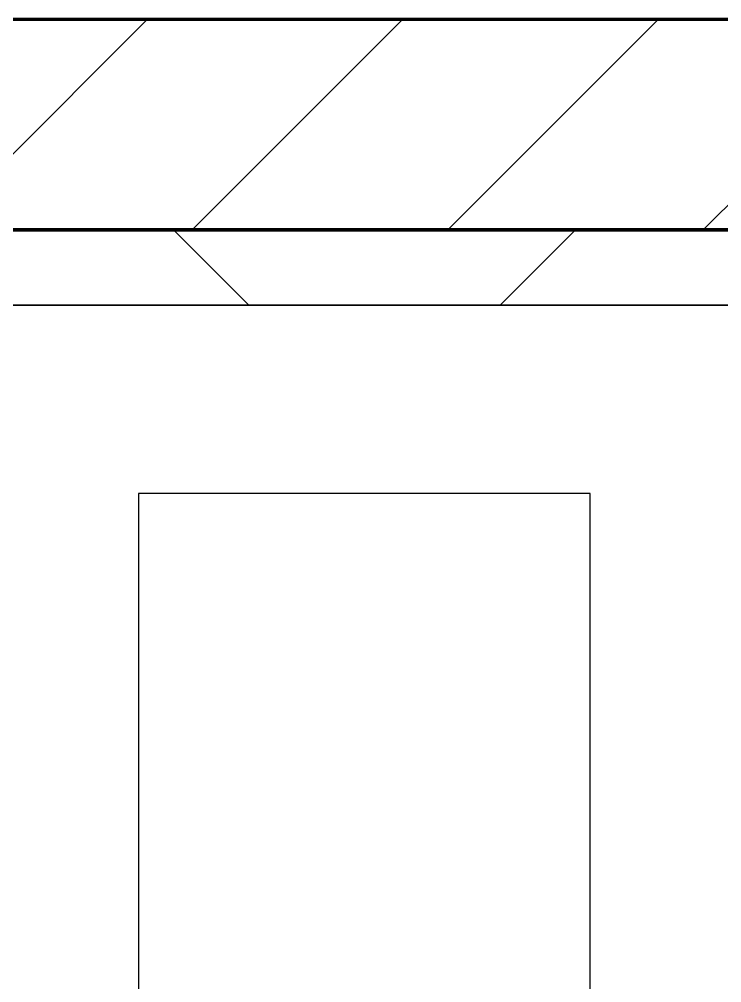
# Model space of a CAD drawing. Header units: millimetres. Extents: x -726012 to -647389, y -20772 to 18805.
# Drawn here: x -667603 to -667136, y 8119 to 8759 of the extents above; entities that cross this region are included whole.
import ezdxf
from ezdxf.xclip import XClip

# ---------------------------------------------------------------- set-up
doc = ezdxf.new("R2010")
doc.units = ezdxf.units.MM
doc.header["$XCLIPFRAME"] = 0
doc.layers.add('000 - WIPEOUT', color=250, linetype='Continuous')
doc.layers.add('A11_ALU.SOLID SHEET', color=2, linetype='Continuous')
for name, color, linetype, lineweight in [('A-GLAZ-CURT', 2, 'Continuous', 9), ('A-WALL', 5, 'Continuous', 35), ('A-WALL-FNSH', 2, 'Continuous', 35), ('A-WALL-PATT', 1, 'Continuous', 35)]:
    doc.layers.add(name, color=color, linetype=linetype, lineweight=lineweight)

# ---------------------------------------------------------------- blocks, each defined once
blk = doc.blocks.new('PPLS-PP19_Custom Tile Pattern - Custom Tile Pattern-V74-4233-01 ENLARGED MULTI-PURPOSE LEVEL - REFLECTED CEILING PLAN - SHEET 4')
at = {"layer": 'A-GLAZ-CURT'}
for p, q in [((-300, 0), (300, 0)), ((300, 0), (-300, 0)), ((195.99, 0), (213.31, 0)), ((213.31, 0), (195.99, 0)), ((230.06, 0), (300, 0)), ((-300, -50), (300, -50)), ((300, -50), (-300, -50))]:
    blk.add_line(p, q, dxfattribs=at)
at = {"layer": 'A-GLAZ-CURT', "flags": 128}
for points in [[(-149.42, 0), (-141.84, 0), (-132.81, 0), (-126.08, 0)], [(-125.17, 0), (-128.55, 0), (-134.16, 0), (-140.03, 0), (-145.5, 0), (-150.63, 0)]]:
    blk.add_lwpolyline(points, dxfattribs=at)
at = {"layer": 'A-GLAZ-CURT'}
for points, knots in [([(-137.88, 0), (-140.56, 0), (-147.66, 0), (-147.69, 0), (-158.72, 0), (-174.02, 0), (-185.59, 0), (-209.77, 0), (-232.01, 0), (-255.22, 0), (-262.59, 0), (-264.9, 0), (-265.4, 0)], [-3187.727384, -3187.727384, -3187.727384, -3187.727384, -2919.378265, -2477.344047, -2237.412286, -2029.680487, -1755.085331, -1400.429864, -858.079193, -543.655514, -208.940337, 0, 0, 0, 0]), ([(-133.82, 0), (-135.51, 0), (-137.8, 0), (-149.31, 0), (-162.01, 0), (-177.91, 0), (-199.46, 0), (-216.65, 0), (-231.26, 0), (-233.46, 0), (-234, 0)], [-2731.647847, -2731.647847, -2731.647847, -2731.647847, -2418.507304, -2308.929706, -2113.765672, -1763.376603, -1422.553702, -978.033455, -846.069444, -682.911962, -682.911962, -682.911962, -682.911962]), ([(-191.71, 0), (-189.67, 0), (-182.58, 0), (-169.02, 0), (-152.12, 0), (-136.84, 0), (-127.33, 0), (-124.24, 0), (-123.48, 0), (-123.34, 0)], [-4850.911352, -4850.911352, -4850.911352, -4850.911352, -4739.070012, -4465.409639, -4149.119819, -3839.893365, -3647.167523, -3488.92562, -3446.162086, -3446.162086, -3446.162086, -3446.162086]), ([(-191.7, 0), (-186.36, 0), (-159.09, 0), (-129.95, 0), (-110.8, 0), (-99.5, 0), (-91.46, 0)], [-3097.57106, -3097.57106, -3097.57106, -3097.57106, -2700.551212, -1002.059161, -460.363443, 0, 0, 0, 0]), ([(-123.37, 0), (-127.09, 0), (-147.29, 0), (-170.33, 0), (-190.91, 0)], [-17479.698262, -17479.698262, -17479.698262, -17479.698262, -17136.203329, -15667.613966, -15667.613966, -15667.613966, -15667.613966]), ([(-152.35, 0), (-151.03, 0), (-147.71, 0), (-143.57, 0), (-138.62, 0)], [-3494.978217, -3494.978217, -3494.978217, -3494.978217, -3371.022232, -3227.460399, -3227.460399, -3227.460399, -3227.460399]), ([(-123.37, 0), (-124.7, 0), (-128.39, 0), (-136.96, 0), (-147.46, 0), (-150.03, 0), (-150.57, 0)], [-5812.094708, -5812.094708, -5812.094708, -5812.094708, -5700.061948, -5508.838257, -5298.784692, -5196.16478, -5196.16478, -5196.16478, -5196.16478]), ([(-150.34, 0), (-150.07, 0), (-147.75, 0), (-142.6, 0), (-127.26, 0), (-107.3, 0), (-90.42, 0), (-75.26, 0), (-68.41, 0), (-65.12, 0), (-63.63, 0)], [-4948.728362, -4948.728362, -4948.728362, -4948.728362, -4883.323924, -4440.880425, -4054.690705, -3793.097032, -3402.597032, -3144.956779, -3050.982048, -2969.237017, -2969.237017, -2969.237017, -2969.237017]), ([(-123.36, 0), (-128.42, 0), (-136.98, 0), (-147.74, 0), (-149.07, 0)], [-6731.866791, -6731.866791, -6731.866791, -6731.866791, -6449.282163, -6277.220794, -6277.220794, -6277.220794, -6277.220794]), ([(-148.23, 0), (-146.94, 0), (-140.15, 0), (-137.28, 0), (-133.93, 0), (-128.78, 0), (-126.5, 0)], [-6162.058746, -6162.058746, -6162.058746, -6162.058746, -6017.569127, -5560.701257, -5364.112219, -5231.017328, -5231.017328, -5231.017328, -5231.017328]), ([(-86.16, 0), (-91.37, 0), (-104.13, 0), (-122.65, 0), (-139.03, 0), (-146.11, 0), (-146.95, 0)], [-1681.3698, -1681.3698, -1681.3698, -1681.3698, -1374.161226, -945.742622, -741.901385, -489.130243, -489.130243, -489.130243, -489.130243]), ([(-146.69, 0), (-146.59, 0), (-145.49, 0), (-135.69, 0), (-128.29, 0), (-125.15, 0)], [-420.34245, -420.34245, -420.34245, -420.34245, -406.956646, -290.263673, 0, 0, 0, 0]), ([(-127.41, 0), (-131.63, 0), (-133.16, 0), (-134.09, 0), (-134.15, 0)], [-8540.990293, -8540.990293, -8540.990293, -8540.990293, -8266.114998, -8246.473386, -8246.473386, -8246.473386, -8246.473386]), ([(-134.15, 0), (-133.32, 0), (-130.31, 0), (-117.33, 0), (-92.04, 0), (-74.02, 0), (-62.74, 0), (-60.36, 0), (-59.97, 0)], [-7657.439573, -7657.439573, -7657.439573, -7657.439573, -7293.749979, -6839.55839, -6236.997189, -5713.340575, -5140.470607, -5006.787413, -5006.787413, -5006.787413, -5006.787413]), ([(-113.43, 0), (-113.44, 0), (-113.96, 0), (-119.73, 0), (-125.43, 0), (-127.03, 0), (-127.41, 0)], [-328.499627, -328.499627, -328.499627, -328.499627, -282.672656, -98.539552, -24.539552, 0, 0, 0, 0]), ([(-126.5, 0), (-122.44, 0), (-108.71, 0), (-86.68, 0), (-64.83, 0), (-57.18, 0), (-55.01, 0)], [-5231.017328, -5231.017328, -5231.017328, -5231.017328, -4994.692869, -4542.524482, -4008.285538, -3767.932998, -3767.932998, -3767.932998, -3767.932998]), ([(-125.15, 0), (-124.93, 0), (-124.42, 0), (-123.83, 0), (-123.46, 0)], [-3362.7396, -3362.7396, -3362.7396, -3362.7396, -3342.215224, -3312.948607, -3312.948607, -3312.948607, -3312.948607]), ([(-120.13, 0), (-120.14, 0), (-120.24, 0), (-120.77, 0), (-122.73, 0), (-122.91, 0)], [-2933.992132, -2933.992132, -2933.992132, -2933.992132, -2920.575025, -2840.280255, -2832.81999, -2832.81999, -2832.81999, -2832.81999]), ([(-55.04, 0), (-62.83, 0), (-79.37, 0), (-105.04, 0), (-118.12, 0), (-122.81, 0)], [-8015.443514, -8015.443514, -8015.443514, -8015.443514, -7508.296369, -7004.680444, -6742.200112, -6742.200112, -6742.200112, -6742.200112]), ([(-122.65, 0), (-119.64, 0), (-112.06, 0), (-98.9, 0), (-85.29, 0), (-71.67, 0), (-65.93, 0), (-65.07, 0)], [-3292.682525, -3292.682525, -3292.682525, -3292.682525, -3074.362186, -2902.289527, -2605.247022, -2322.099534, -2241.8264, -2241.8264, -2241.8264, -2241.8264]), ([(-72.93, 0), (-75.51, 0), (-88.88, 0), (-107.08, 0), (-122.46, 0)], [-19442.345229, -19442.345229, -19442.345229, -19442.345229, -18935.241197, -17507.862731, -17507.862731, -17507.862731, -17507.862731]), ([(-122.08, 0), (-122.01, 0), (-121.69, 0), (-121.2, 0), (-120.88, 0)], [-3136.336417, -3136.336417, -3136.336417, -3136.336417, -3110.304437, -3035.164275, -3035.164275, -3035.164275, -3035.164275]), ([(-36.33, 0), (-36.43, 0), (-37.27, 0), (-45.02, 0), (-46.13, 0), (-60.59, 0), (-81.23, 0), (-99.51, 0), (-114.02, 0), (-117.28, 0), (-118.78, 0)], [-1855.773136, -1855.773136, -1855.773136, -1855.773136, -1810.870157, -1672.078046, -1405.135169, -1060.00838, -740.068933, -229.489605, -116.330425, 0, 0, 0, 0]), ([(-117.74, 0), (-117.19, 0), (-114.78, 0), (-113.43, 0), (-113.43, 0)], [-821.249067, -821.249067, -821.249067, -821.249067, -394.672656, -330.879064, -330.879064, -330.879064, -330.879064]), ([(-36.62, 0), (-36.62, 0), (-40.35, 0), (-44.32, 0), (-58.97, 0), (-85.2, 0), (-107.61, 0), (-116.56, 0), (-117.56, 0)], [-4069.478503, -4069.478503, -4069.478503, -4069.478503, -3858.647035, -3538.256648, -2842.901703, -2193.204658, -1433.981041, -985.49888, -985.49888, -985.49888, -985.49888]), ([(-115.82, 0), (-114.96, 0), (-110.41, 0), (-96.78, 0), (-77.28, 0), (-63.68, 0), (-55.76, 0)], [-5724.064692, -5724.064692, -5724.064692, -5724.064692, -5430.283136, -5103.229623, -4799.173296, -4384.389977, -4384.389977, -4384.389977, -4384.389977]), ([(9.32, 0), (9.08, 0), (7.65, 0), (2.57, 0), (-12.23, 0), (-25.64, 0), (-40, 0), (-56.24, 0), (-75.59, 0), (-94, 0), (-112.01, 0), (-114.94, 0), (-115.63, 0)], [-2922.926651, -2922.926651, -2922.926651, -2922.926651, -2882.788014, -2720.818881, -2518.50168, -2125.455881, -1792.521578, -1466.981642, -1208.454564, -789.402658, -501.969187, -243.577221, -243.577221, -243.577221, -243.577221]), ([(-91.46, 0), (-90.09, 0), (-84.7, 0), (-77.43, 0), (-72.73, 0), (-72.64, 0), (-72.64, 0)], [-19832.387487, -19832.387487, -19832.387487, -19832.387487, -19753.885894, -19541.04734, -19478.625389, -19471.062469, -19471.062469, -19471.062469, -19471.062469]), ([(-63.96, 0), (-64.13, 0), (-72.5, 0), (-80.63, 0), (-86.16, 0)], [-2171.769325, -2171.769325, -2171.769325, -2171.769325, -2007.031671, -1681.3698, -1681.3698, -1681.3698, -1681.3698]), ([(-29.03, 0), (-33.97, 0), (-43.74, 0), (-56.37, 0), (-71.66, 0), (-77.83, 0), (-82.66, 0), (-83.28, 0), (-83.28, 0)], [-2680.714891, -2680.714891, -2680.714891, -2680.714891, -2413.671296, -2161.752162, -2006.592567, -1646.621388, -1424.436217, -1393.971743, -1393.971743, -1393.971743, -1393.971743]), ([(-83.28, 0), (-83.28, 0), (-82.91, 0), (-76.14, 0), (-62.97, 0), (-48.14, 0), (-36.49, 0), (-33.57, 0), (-29.94, 0), (-28.57, 0)], [-1393.4169, -1393.4169, -1393.4169, -1393.4169, -1353.722004, -1274.333717, -1073.56893, -651.549973, -296.515819, -83.513472, 0, 0, 0, 0]), ([(-66.39, 0), (-66.39, 0), (-63.72, 0), (-59.45, 0), (-55.45, 0)], [-2493.31794, -2493.31794, -2493.31794, -2493.31794, -2315.303971, -1832.031107, -1832.031107, -1832.031107, -1832.031107]), ([(12.41, 0), (4.53, 0), (-17.98, 0), (-47.42, 0), (-65.77, 0), (-66.37, 0), (-66.38, 0)], [-4163.707062, -4163.707062, -4163.707062, -4163.707062, -3745.412743, -2981.410125, -2542.574734, -2498.224237, -2498.224237, -2498.224237, -2498.224237]), ([(-63.63, 0), (-61.49, 0), (-57.59, 0), (-56.16, 0), (-55.13, 0)], [-2969.237017, -2969.237017, -2969.237017, -2969.237017, -2851.217951, -2745.971712, -2745.971712, -2745.971712, -2745.971712]), ([(-58.83, 0), (-58.37, 0), (-57.55, 0), (-56.09, 0), (-55.19, 0)], [-4859.52896, -4859.52896, -4859.52896, -4859.52896, -4680.891996, -4565.012053, -4565.012053, -4565.012053, -4565.012053]), ([(-55.1, 0), (-54.37, 0), (-51.93, 0), (-46.33, 0), (-42.62, 0), (-41.76, 0)], [-4561.013455, -4561.013455, -4561.013455, -4561.013455, -4469.85053, -4321.566175, -4270.495146, -4270.495146, -4270.495146, -4270.495146]), ([(-55.07, 0), (-55.01, 0), (-47.82, 0), (-34.42, 0), (-29.82, 0), (-29.19, 0)], [-1816.692465, -1816.692465, -1816.692465, -1816.692465, -1809.437387, -963.711516, -666.19313, -666.19313, -666.19313, -666.19313]), ([(-55.05, 0), (-49.19, 0), (-34.13, 0), (-12.78, 0), (4.23, 0), (9.64, 0), (10.14, 0), (10.18, 0)], [-4371.984689, -4371.984689, -4371.984689, -4371.984689, -4065.652676, -3589.737505, -3285.047089, -3066.359526, -3044.715262, -3044.715262, -3044.715262, -3044.715262]), ([(-26.75, 0), (-27.82, 0), (-36.18, 0), (-46.19, 0), (-53.99, 0), (-54.79, 0)], [-8718.362214, -8718.362214, -8718.362214, -8718.362214, -8532.293389, -8073.216054, -8020.893237, -8020.893237, -8020.893237, -8020.893237]), ([(-54.36, 0), (-51.5, 0), (-45.06, 0), (-40.79, 0), (-40.46, 0), (-40.44, 0)], [-2721.800599, -2721.800599, -2721.800599, -2721.800599, -2474.780881, -2410.990208, -2350.645972, -2350.645972, -2350.645972, -2350.645972]), ([(-54.16, 0), (-53.75, 0), (-52.09, 0), (-48.53, 0), (-30.79, 0), (-18.03, 0), (5.17, 0), (11.4, 0), (13.29, 0)], [-3736.440949, -3736.440949, -3736.440949, -3736.440949, -3689.699207, -3546.54457, -3315.260113, -2864.387349, -2439.246196, -2243.311256, -2243.311256, -2243.311256, -2243.311256]), ([(-51.83, 0), (-51.83, 0), (-51.78, 0), (-47.4, 0), (-46.01, 0), (-40.22, 0), (-36.78, 0)], [-632.814994, -632.814994, -632.814994, -632.814994, -627.965721, -508.377888, -260.442412, 0, 0, 0, 0]), ([(76.63, 0), (74.8, 0), (67.65, 0), (53.52, 0), (37, 0), (24.07, 0), (12.82, 0), (-2.9, 0), (-20.62, 0), (-32.81, 0), (-44.85, 0), (-51.43, 0), (-51.79, 0)], [-3095.572228, -3095.572228, -3095.572228, -3095.572228, -2950.589685, -2634.532728, -2313.748533, -2106.613311, -1925.670641, -1617.263037, -1290.787923, -1039.307308, -819.71621, -644.910881, -644.910881, -644.910881, -644.910881]), ([(-41.76, 0), (-39.9, 0), (-37.72, 0), (-36.92, 0), (-36.77, 0)], [-4270.495146, -4270.495146, -4270.495146, -4270.495146, -4161.040818, -4106.245333, -4106.245333, -4106.245333, -4106.245333]), ([(-36.78, 0), (-32.43, 0), (-19.22, 0), (8.83, 0), (43.36, 0), (70.92, 0), (82.12, 0), (83.66, 0)], [-6191.144455, -6191.144455, -6191.144455, -6191.144455, -5862.463379, -5340.621928, -4573.028122, -4094.177415, -3869.465285, -3869.465285, -3869.465285, -3869.465285]), ([(-36.29, 0), (-36.29, 0), (-34.66, 0), (-28.88, 0), (-26.95, 0), (-26.54, 0)], [-9150.272121, -9150.272121, -9150.272121, -9150.272121, -9057.163041, -8919.836787, -8834.607043, -8834.607043, -8834.607043, -8834.607043]), ([(13.29, 0), (9.89, 0), (-1.03, 0), (-16.58, 0), (-34.76, 0), (-36.04, 0)], [-10094.87964, -10094.87964, -10094.87964, -10094.87964, -9884.23066, -9424.652049, -9182.880979, -9182.880979, -9182.880979, -9182.880979]), ([(-33.34, 0), (-33.34, 0), (-32.93, 0), (-31.16, 0), (-30.52, 0)], [-2415.024266, -2415.024266, -2415.024266, -2415.024266, -2357.633367, -2323.618664, -2323.618664, -2323.618664, -2323.618664]), ([(70.61, 0), (66.16, 0), (55.8, 0), (39.61, 0), (24.74, 0), (2.64, 0), (-17.84, 0), (-30.57, 0), (-31.82, 0), (-32, 0)], [-4647.237329, -4647.237329, -4647.237329, -4647.237329, -4326.416877, -4098.545751, -3766.694881, -3333.063701, -2994.501669, -2698.150104, -2614.070998, -2614.070998, -2614.070998, -2614.070998]), ([(-30.76, 0), (-30.73, 0), (-29.99, 0), (-23.47, 0), (-15.75, 0), (-15.19, 0)], [-54176.191683, -54176.191683, -54176.191683, -54176.191683, -54157.274271, -53749.15266, -53717.791567, -53717.791567, -53717.791567, -53717.791567]), ([(-30.52, 0), (-27.11, 0), (-17.83, 0), (5.99, 0), (22.06, 0), (37.44, 0), (45.92, 0), (57.76, 0), (64.47, 0), (72.74, 0), (75.22, 0), (76.03, 0), (76.21, 0)], [-2323.618664, -2323.618664, -2323.618664, -2323.618664, -2142.497158, -1716.209403, -1206.526904, -1089.329421, -901.315459, -753.071572, -495.328968, -421.953223, -334.951786, -290.452333, -290.452333, -290.452333, -290.452333]), ([(-13, 0), (-14.35, 0), (-17.68, 0), (-25.97, 0), (-29.52, 0), (-30.21, 0)], [-55207.591944, -55207.591944, -55207.591944, -55207.591944, -54789.006179, -54461.685999, -54290.791712, -54290.791712, -54290.791712, -54290.791712]), ([(8.33, 0), (8.19, 0), (7.18, 0), (0.32, 0), (-13.89, 0), (-24.92, 0), (-29.03, 0)], [-3574.286521, -3574.286521, -3574.286521, -3574.286521, -3526.962355, -3285.499107, -2903.012179, -2680.714891, -2680.714891, -2680.714891, -2680.714891]), ([(-28.98, 0), (-28.66, 0), (-27.39, 0), (-24.45, 0), (-22.56, 0)], [-166.548282, -166.548282, -166.548282, -166.548282, -102.06493, 0, 0, 0, 0]), ([(-28.57, 0), (-26.93, 0), (-20.29, 0), (-11.45, 0), (2.08, 0), (13.15, 0), (21.24, 0), (24.62, 0), (24.72, 0), (24.72, 0)], [-5361.429781, -5361.429781, -5361.429781, -5361.429781, -5261.36855, -5050.479954, -4785.90057, -4596.498881, -4445.288762, -4384.376941, -4376.041937, -4376.041937, -4376.041937, -4376.041937]), ([(-22.56, 0), (-20.27, 0), (-17.03, 0), (-11.36, 0), (-7.66, 0), (-6.6, 0), (-6.44, 0)], [-56468.192263, -56468.192263, -56468.192263, -56468.192263, -56344.022017, -56303.229861, -56166.290093, -56124.392176, -56124.392176, -56124.392176, -56124.392176]), ([(-15.19, 0), (-13.07, 0), (7.48, 0), (42.82, 0), (88.72, 0), (120.63, 0), (138.28, 0), (138.53, 0)], [-461.142613, -461.142613, -461.142613, -461.142613, -429.606584, -390.253598, -346.313304, -291.370682, -290.5735, -290.5735, -290.5735, -290.5735]), ([(-6.54, 0), (-6.73, 0), (-7.2, 0), (-7.6, 0), (-7.79, 0)], [-56009.792147, -56009.792147, -56009.792147, -56009.792147, -55949.290093, -55895.192118, -55895.192118, -55895.192118, -55895.192118]), ([(-2.63, 0), (-2.47, 0), (-1.22, 0), (4.92, 0), (15.97, 0), (22.54, 0), (24.49, 0)], [-226.825321, -226.825321, -226.825321, -226.825321, -220.269177, -206.416616, -198.214427, -187.717507, -187.717507, -187.717507, -187.717507]), ([(103.09, 0), (101.08, 0), (86.31, 0), (63.34, 0), (35.84, 0), (12, 0), (3.08, 0), (-1.67, 0), (-2.25, 0)], [-375.435014, -375.435014, -375.435014, -375.435014, -369.147452, -330.153101, -307.516438, -285.83788, -246.234814, -234.646884, -234.646884, -234.646884, -234.646884]), ([(31.18, 0), (25.97, 0), (20.07, 0), (14.1, 0), (13.29, 0)], [-4496.803627, -4496.803627, -4496.803627, -4496.803627, -4222.080604, -4179.3476, -4179.3476, -4179.3476, -4179.3476]), ([(13.33, 0), (14.86, 0), (17.53, 0), (22.91, 0), (31, 0), (39.04, 0), (51.19, 0), (58.74, 0), (61.34, 0), (61.45, 0)], [-2241.864569, -2241.864569, -2241.864569, -2241.864569, -2084.094819, -1956.422387, -1818.904206, -1645.594513, -1443.202566, -1228.752106, -1120.932285, -1120.932285, -1120.932285, -1120.932285]), ([(24.69, 0), (24.54, 0), (20.99, 0), (17.32, 0), (14.32, 0), (13.42, 0)], [-4368.572414, -4368.572414, -4368.572414, -4368.572414, -4306.476363, -4080.000647, -3971.429467, -3971.429467, -3971.429467, -3971.429467]), ([(30.82, 0), (29.27, 0), (23.76, 0), (18.21, 0), (14.18, 0)], [-10462.034656, -10462.034656, -10462.034656, -10462.034656, -10363.088938, -10113.300168, -10113.300168, -10113.300168, -10113.300168]), ([(18.16, 0), (19.15, 0), (24.25, 0), (25.66, 0), (26.12, 0)], [-5700.113719, -5700.113719, -5700.113719, -5700.113719, -5554.232259, -5302.431367, -5302.431367, -5302.431367, -5302.431367]), ([(81.64, 0), (79.29, 0), (73.88, 0), (62.26, 0), (51.85, 0), (43.81, 0), (29.53, 0), (20.67, 0), (18.85, 0), (18.16, 0)], [-7110.696758, -7110.696758, -7110.696758, -7110.696758, -6924.452779, -6738.82075, -6548.303034, -6314.283804, -6135.05769, -5972.647715, -5832.674503, -5832.674503, -5832.674503, -5832.674503]), ([(27.44, 0), (27.9, 0), (29.54, 0), (38.07, 0), (53.39, 0), (71.67, 0), (79.65, 0), (81.58, 0), (81.77, 0)], [-5037.309798, -5037.309798, -5037.309798, -5037.309798, -4887.603822, -4705.298446, -4353.683244, -3960.84581, -3759.045785, -3737.142575, -3737.142575, -3737.142575, -3737.142575]), ([(27.89, 0), (29.09, 0), (33.4, 0), (48.37, 0), (65.16, 0), (77, 0), (81.62, 0)], [-147.777612, -147.777612, -147.777612, -147.777612, -135.792042, -118.513713, -97.899267, -84.454195, -84.454195, -84.454195, -84.454195]), ([(53.18, 0), (53.06, 0), (52.22, 0), (44.99, 0), (36.46, 0), (30.82, 0)], [-622.740158, -622.740158, -622.740158, -622.740158, -566.066452, -360.610861, 0, 0, 0, 0]), ([(136.44, 0), (121.66, 0), (86.93, 0), (51.16, 0), (31.18, 0)], [-106.750556, -106.750556, -106.750556, -106.750556, -59.610984, 0, 0, 0, 0]), ([(81.62, 0), (77.46, 0), (68.66, 0), (57.82, 0), (46.51, 0), (41.18, 0), (36.02, 0), (35.54, 0), (35.54, 0)], [-372.636456, -372.636456, -372.636456, -372.636456, -357.622665, -341.267687, -334.000314, -326.15566, -319.318397, -317.489778, -317.489778, -317.489778, -317.489778]), ([(36.29, 0), (37.77, 0), (48.82, 0), (64.79, 0), (95.91, 0), (124.45, 0), (132.42, 0), (134.6, 0)], [-314.598523, -314.598523, -314.598523, -314.598523, -305.899624, -287.17622, -249.500363, -194.761443, -152.241002, -152.241002, -152.241002, -152.241002]), ([(61.47, 0), (61.47, 0), (61.21, 0), (54.61, 0), (53.71, 0), (53.56, 0)], [-1113.311073, -1113.311073, -1113.311073, -1113.311073, -1096.402191, -891.204116, -747.28819, -747.28819, -747.28819, -747.28819]), ([(76.22, 0), (75.58, 0), (73.64, 0), (71.05, 0), (70.61, 0)], [-193.634889, -193.634889, -193.634889, -193.634889, -31.537676, 0, 0, 0, 0]), ([(114.39, 0), (114.2, 0), (112.08, 0), (105.42, 0), (92.38, 0), (87.25, 0), (82.17, 0), (81.96, 0)], [-8148.58938, -8148.58938, -8148.58938, -8148.58938, -8105.191388, -7723.759874, -7531.75727, -7135.649961, -7119.293879, -7119.293879, -7119.293879, -7119.293879]), ([(82.22, 0), (89.12, 0), (104.14, 0), (116.36, 0), (128.63, 0), (128.95, 0)], [-83.87378, -83.87378, -83.87378, -83.87378, -63.759246, -39.050993, -35.895543, -35.895543, -35.895543, -35.895543]), ([(82.36, 0), (85.14, 0), (86.33, 0), (92.51, 0), (94.33, 0)], [-3711.701957, -3711.701957, -3711.701957, -3711.701957, -3336.541051, -2783.776468, -2783.776468, -2783.776468, -2783.776468]), ([(168.37, 0), (167.68, 0), (162.47, 0), (147.02, 0), (113.22, 0), (90.27, 0), (82.45, 0)], [-543.375029, -543.375029, -543.375029, -543.375029, -530.793311, -458.593899, -401.860199, -373.637621, -373.637621, -373.637621, -373.637621]), ([(94.4, 0), (94.4, 0), (94.64, 0), (99.11, 0), (108.97, 0), (120.79, 0), (139.94, 0), (163.31, 0), (185.23, 0), (193.62, 0), (194.69, 0), (194.79, 0)], [-2348.345796, -2348.345796, -2348.345796, -2348.345796, -2310.419338, -2233.599744, -2052.234781, -1843.028543, -1530.39897, -1095.004608, -529.74427, -295.064701, -265.121568, -265.121568, -265.121568, -265.121568]), ([(129.02, 0), (129.02, 0), (124.41, 0), (122.35, 0), (114.96, 0), (108.04, 0), (103.09, 0)], [-35.386604, -35.386604, -35.386604, -35.386604, -31.430235, -22.807238, -15.488593, 0, 0, 0, 0]), ([(157.9, 0), (156.77, 0), (151.67, 0), (143.29, 0), (134.04, 0), (126.24, 0), (118.6, 0), (114.23, 0), (111.98, 0), (105.66, 0), (105.23, 0), (105.23, 0)], [-10292.955006, -10292.955006, -10292.955006, -10292.955006, -10098.273015, -9847.788484, -9677.714971, -9567.007022, -9453.21225, -9220.200448, -9012.77275, -8966.157302, -8929.495943, -8929.495943, -8929.495943, -8929.495943]), ([(105.26, 0), (105.52, 0), (111.01, 0), (112.65, 0), (113.59, 0)], [-8920.561005, -8920.561005, -8920.561005, -8920.561005, -8814.835624, -8577.462505, -8577.462505, -8577.462505, -8577.462505]), ([(128.58, 0), (128.8, 0), (130.16, 0), (139.26, 0), (152.67, 0), (161.24, 0), (162.19, 0), (162.75, 0)], [-633.326174, -633.326174, -633.326174, -633.326174, -627.736123, -618.981161, -602.094757, -592.980799, -581.414464, -581.414464, -581.414464, -581.414464]), ([(137.1, 0), (136, 0), (133.64, 0), (129.87, 0), (129.11, 0)], [-670.405967, -670.405967, -670.405967, -670.405967, -651.020627, -640.742133, -640.742133, -640.742133, -640.742133]), ([(193.8, 0), (193.33, 0), (190.11, 0), (183.13, 0), (171, 0), (161.95, 0), (161.28, 0), (158.35, 0), (157.85, 0), (157.77, 0)], [-11665.349007, -11665.349007, -11665.349007, -11665.349007, -11565.880756, -11105.624034, -10839.086983, -10768.332124, -10666.779182, -10580.760289, -10550.278881, -10550.278881, -10550.278881, -10550.278881]), ([(300, 0), (286.53, 0), (254.22, 0), (207.11, 0), (177.41, 0), (159.34, 0), (158.33, 0), (158.3, 0)], [-285.253232, -285.253232, -285.253232, -285.253232, -244.693688, -187.987675, -143.776725, -129.632772, -123.352749, -123.352749, -123.352749, -123.352749]), ([(159.07, 0), (159.13, 0), (160.84, 0), (165.21, 0), (174.15, 0), (185.98, 0), (208.82, 0), (219.42, 0), (230.06, 0)], [-115.643202, -115.643202, -115.643202, -115.643202, -114.681583, -87.660824, -65.295536, -41.623857, -24.459831, 0, 0, 0, 0]), ([(162.75, 0), (165.4, 0), (170.91, 0), (172.61, 0), (172.61, 0)], [-111.264224, -111.264224, -111.264224, -111.264224, -56.742688, -19.085662, -19.085662, -19.085662, -19.085662]), ([(247.1, 0), (246.76, 0), (245.04, 0), (238.34, 0), (226.56, 0), (221.1, 0), (200.27, 0), (182.99, 0), (174.27, 0), (169.67, 0), (168.99, 0)], [-9649.085549, -9649.085549, -9649.085549, -9649.085549, -9581.591397, -9406.094246, -9221.510254, -9016.44624, -8717.832359, -8253.978395, -8152.463617, -8069.855175, -8069.855175, -8069.855175, -8069.855175]), ([(215.22, 0), (214.62, 0), (210.55, 0), (203.98, 0), (187.54, 0), (175.3, 0), (169.49, 0)], [-203.825446, -203.825446, -203.825446, -203.825446, -198.527383, -184.406837, -162.427601, -142.916156, -142.916156, -142.916156, -142.916156]), ([(171.51, 0), (176.48, 0), (193.23, 0), (201.73, 0), (208.81, 0), (213.9, 0), (241.96, 0), (266.73, 0), (281.71, 0), (291.71, 0), (296.52, 0), (297.86, 0), (298.09, 0)], [-7971.819559, -7971.819559, -7971.819559, -7971.819559, -7784.112253, -7606.717214, -7289.299508, -7042.621073, -6582.165592, -6068.460911, -5766.029927, -5566.724884, -5280.360606, -5199.253518, -5199.253518, -5199.253518, -5199.253518]), ([(172.07, 0), (177.66, 0), (187.87, 0), (201.08, 0), (207.47, 0), (213.96, 0), (215.11, 0)], [-255.364076, -255.364076, -255.364076, -255.364076, -237.955587, -223.92608, -215.862851, -208.75215, -208.75215, -208.75215, -208.75215]), ([(300, 0), (288.22, 0), (262, 0), (230.43, 0), (219.94, 0), (219.02, 0)], [-12528.858583, -12528.858583, -12528.858583, -12528.858583, -11905.454923, -11162.864862, -10856.732305, -10856.732305, -10856.732305, -10856.732305]), ([(219.9, 0), (220.86, 0), (227.84, 0), (242.06, 0), (246.54, 0), (246.96, 0)], [-10670.940496, -10670.940496, -10670.940496, -10670.940496, -10511.382485, -9925.173265, -9834.877357, -9834.877357, -9834.877357, -9834.877357]), ([(284.76, 0), (284.76, 0), (285.09, 0), (287.47, 0), (293.59, 0), (297.76, 0), (300, 0)], [-4110.630118, -4110.630118, -4110.630118, -4110.630118, -4053.389046, -3959.664717, -3862.421465, -3746.95702, -3746.95702, -3746.95702, -3746.95702]), ([(297.38, 0), (295.84, 0), (291.62, 0), (285.38, 0), (284.87, 0)], [-4803.172655, -4803.172655, -4803.172655, -4803.172655, -4358.271401, -4143.037883, -4143.037883, -4143.037883, -4143.037883])]:
    blk.add_open_spline(points, degree=3, knots=knots, dxfattribs=at)
for points in [[(-123.23, 0), (-125.67, 0), (-129.74, 0), (-133.82, 0)], [(-118.78, 0), (-120.38, 0), (-121.81, 0), (-123.27, 0)], [(-39.84, 0), (-39.08, 0), (-38.11, 0), (-37.36, 0)], [(13.27, 0), (11.7, 0), (10.36, 0), (9.63, 0)], [(24.49, 0), (25.23, 0), (25.72, 0), (26.04, 0)], [(80.35, 0), (79.57, 0), (78.27, 0), (76.63, 0)], [(84.06, 0), (83.48, 0), (82.41, 0), (81.72, 0)], [(168.74, 0), (168.74, 0), (169.81, 0), (171.51, 0)], [(195.11, 0), (194.91, 0), (194.44, 0), (193.8, 0)]]:
    blk.add_open_spline(points, degree=3, dxfattribs=at)
blk = doc.blocks.new('PPLS-PP19_Custom Tile Pattern - Custom Tile Pattern-V75-4233-01 ENLARGED MULTI-PURPOSE LEVEL - REFLECTED CEILING PLAN - SHEET 4')
at = {"layer": 'A-GLAZ-CURT'}
for p, q in [((-300, 0), (300, 0)), ((300, 0), (-300, 0)), ((-293.07, 0), (-275.75, 0)), ((-275.75, 0), (-293.07, 0)), ((-300, -50), (300, -50)), ((300, -50), (-300, -50))]:
    blk.add_line(p, q, dxfattribs=at)
at = {"layer": 'A-GLAZ-CURT', "flags": 128}
for points in [[(-300, 0), (-291.56, 0), (-283.3, 0), (-275.2, 0), (-267.26, 0), (-259.45, 0), (-251.77, 0), (-245.05, 0)], [(-245.05, 0), (-251.96, 0), (-259.67, 0), (-267.51, 0), (-275.48, 0), (-283.55, 0), (-291.73, 0), (-300, 0)]]:
    blk.add_lwpolyline(points, dxfattribs=at)
at = {"layer": 'A-GLAZ-CURT'}
for points, knots in [([(-300, 0), (-284.65, 0), (-236.57, 0), (-174.61, 0), (-129.95, 0), (-113.94, 0), (-108.68, 0), (-108.52, 0)], [-5323.127839, -5323.127839, -5323.127839, -5323.127839, -4502.809032, -2700.551212, -1002.059161, -460.363443, -443.593987, -443.593987, -443.593987, -443.593987]), ([(-108.39, 0), (-116.53, 0), (-146.9, 0), (-202.69, 0), (-262.56, 0), (-294.48, 0), (-300, 0)], [-17962.221265, -17962.221265, -17962.221265, -17962.221265, -17136.203329, -15131.813646, -13729.592194, -13439.944408, -13439.944408, -13439.944408, -13439.944408])]:
    blk.add_open_spline(points, degree=3, knots=knots, dxfattribs=at)
blk = doc.blocks.new('*U885')
at = {"layer": 'A-GLAZ-CURT', "rotation": 180}
for name, p in [('PPLS-PP19_Custom Tile Pattern - Custom Tile Pattern-V75-4233-01 ENLARGED MULTI-PURPOSE LEVEL - REFLECTED CEILING PLAN - SHEET 4', (8400, 16110.41)), ('PPLS-PP19_Custom Tile Pattern - Custom Tile Pattern-V74-4233-01 ENLARGED MULTI-PURPOSE LEVEL - REFLECTED CEILING PLAN - SHEET 4', (9000, 16110.41))]:
    blk.add_blockref(name, p, dxfattribs=at)
blk = doc.blocks.new('*U1253')
at = {"color": 3}
blk.add_wipeout([(-275, -14850), (275, -14850), (275, -15150), (-275, -15150)], dxfattribs=at).dxf.layer = '000 - WIPEOUT'
at = {"layer": 'A11_ALU.SOLID SHEET', "color": 0, "linetype": 'ByBlock'}
blk.add_lwpolyline([(-275, -15150), (275, -15150), (275, -14850), (-275, -14850)], close=True, dxfattribs=at)
blk = doc.blocks.new('*U1287')
blk.add_lwpolyline([(21173.36, -580), (28210, -580), (28210, -6849.96), (45954.15, -6849.96), (45954.15, 600), (82995.06, 600), (83086.47, 650), (90052, 650), (90392, 990), (103159.16, 990), (103159.16, 4990), (21173.36, 4990), (21173.36, 3485.45), (21203.36, 3485.45), (21203.36, 925.54), (21173.36, 925.54), (21173.36, -580)])
at = {"layer": 'A11_ALU.SOLID SHEET', "color": 0, "linetype": 'ByBlock', "rotation": 90}
blk.add_blockref('*U1253', (62308.5, 4590), dxfattribs=at)

msp = doc.modelspace()

# ---------------------------------------------------------------- hatches: boundary and pattern name
at = {"layer": 'A-WALL-PATT', "lineweight": 9}
h = msp.add_hatch(dxfattribs=at)
h.set_pattern_fill('FP_2', color=256, style=0, pattern_type=2)
h.set_pattern_definition([(45, (0, 0), (-84.852814, 84.852814), [])])
h.paths.add_polyline_path([(-653287.78, 8619.02), (-652194.48, 8619.02), (-652194.48, 8759.02), (-722165.55, 8759.02), (-722165.55, 8619.02), (-719625.62, 8619.02), (-719676.02, 8641.53), (-719679.79, 8639.36), (-719684.96, 8639.36), (-719691.03, 8644.02), (-719692.03, 8648.69), (-719757.37, 8677.88), (-719739.02, 8718.97), (-719515.31, 8619.02), (-716025.62, 8619.02), (-716076.02, 8641.53), (-716079.79, 8639.36), (-716084.96, 8639.36), (-716091.03, 8644.02), (-716092.03, 8648.69), (-716157.37, 8677.88), (-716139.02, 8718.97), (-715915.31, 8619.02), (-712425.62, 8619.02), (-712476.02, 8641.53), (-712479.79, 8639.36), (-712484.96, 8639.36), (-712491.03, 8644.02), (-712492.03, 8648.69), (-712557.37, 8677.88), (-712539.02, 8718.97), (-712315.31, 8619.02), (-708825.62, 8619.02), (-708876.02, 8641.53), (-708879.79, 8639.36), (-708884.96, 8639.36), (-708891.03, 8644.02), (-708892.03, 8648.69), (-708957.37, 8677.88), (-708939.02, 8718.97), (-708715.31, 8619.02), (-705225.62, 8619.02), (-705276.02, 8641.53), (-705279.79, 8639.36), (-705284.96, 8639.36), (-705291.03, 8644.02), (-705292.03, 8648.69), (-705357.37, 8677.88), (-705339.02, 8718.97), (-705115.31, 8619.02), (-701625.62, 8619.02), (-701676.02, 8641.53), (-701679.79, 8639.36), (-701684.96, 8639.36), (-701691.03, 8644.02), (-701692.03, 8648.69), (-701757.37, 8677.88), (-701739.02, 8718.97), (-701515.31, 8619.02), (-698025.62, 8619.02), (-698076.02, 8641.53), (-698079.79, 8639.36), (-698084.96, 8639.36), (-698091.03, 8644.02), (-698092.03, 8648.69), (-698157.37, 8677.88), (-698139.02, 8718.97), (-697915.31, 8619.02), (-694425.62, 8619.02), (-694476.02, 8641.53), (-694479.79, 8639.36), (-694484.96, 8639.36), (-694491.03, 8644.02), (-694492.03, 8648.69), (-694557.37, 8677.88), (-694539.02, 8718.97), (-694315.31, 8619.02), (-690825.62, 8619.02), (-690876.02, 8641.53), (-690879.79, 8639.36), (-690884.96, 8639.36), (-690891.03, 8644.02), (-690892.03, 8648.69), (-690957.37, 8677.88), (-690939.02, 8718.97), (-690715.31, 8619.02), (-687225.62, 8619.02), (-687276.02, 8641.53), (-687279.79, 8639.36), (-687284.96, 8639.36), (-687291.03, 8644.02), (-687292.03, 8648.69), (-687357.37, 8677.88), (-687339.02, 8718.97), (-687115.31, 8619.02), (-683626.8, 8619.54), (-683676.02, 8641.53), (-683679.79, 8639.36), (-683684.96, 8639.36), (-683691.03, 8644.02), (-683692.03, 8648.69), (-683757.37, 8677.88), (-683739.02, 8718.97), (-683515.31, 8619.02), (-680025.62, 8619.02), (-680076.02, 8641.53), (-680079.79, 8639.36), (-680084.96, 8639.36), (-680091.03, 8644.02), (-680092.03, 8648.69), (-680157.37, 8677.88), (-680139.02, 8718.97), (-679915.31, 8619.02), (-676425.62, 8619.02), (-676476.02, 8641.53), (-676479.79, 8639.36), (-676484.96, 8639.36), (-676491.03, 8644.02), (-676492.03, 8648.69), (-676557.37, 8677.88), (-676539.02, 8718.97), (-676315.31, 8619.02), (-672825.62, 8619.02), (-672876.02, 8641.53), (-672879.79, 8639.36), (-672884.96, 8639.36), (-672891.03, 8644.02), (-672892.03, 8648.69), (-672957.37, 8677.88), (-672939.02, 8718.97), (-672715.31, 8619.02), (-669225.62, 8619.02), (-669276.02, 8641.53), (-669279.79, 8639.36), (-669284.96, 8639.36), (-669291.03, 8644.02), (-669292.03, 8648.69), (-669357.37, 8677.88), (-669339.02, 8718.97), (-669115.31, 8619.02), (-665625.62, 8619.02), (-665676.02, 8641.53), (-665679.79, 8639.36), (-665684.96, 8639.36), (-665691.03, 8644.02), (-665692.03, 8648.69), (-665757.37, 8677.88), (-665739.02, 8718.97), (-665515.31, 8619.02), (-662025.62, 8619.02), (-662076.02, 8641.53), (-662079.79, 8639.36), (-662084.96, 8639.36), (-662091.03, 8644.02), (-662092.03, 8648.69), (-662157.37, 8677.88), (-662139.02, 8718.97), (-661915.31, 8619.02), (-658425.62, 8619.02), (-658476.02, 8641.53), (-658480.95, 8639.36), (-658484.96, 8639.36), (-658491.03, 8644.02), (-658492.03, 8648.69), (-658557.37, 8677.88), (-658539.02, 8718.97), (-658315.31, 8619.02), (-654825.62, 8619.02), (-654876.02, 8641.53), (-654879.79, 8639.36), (-654884.96, 8639.36), (-654891.03, 8644.02), (-654892.03, 8648.69), (-654957.37, 8677.88), (-654939.02, 8718.97), (-654715.31, 8619.02), (-653356.11, 8619.02)])
h = msp.add_hatch(dxfattribs=at)
h.set_pattern_fill('FP_3', color=256, style=0, pattern_type=2)
h.set_pattern_definition([(45, (0, 0), (-212.13203, 212.13203), []), (135, (0, 0), (-212.13203, -212.13203), [])])
h.paths.add_polyline_path([(-652194.48, 8569.02), (-652194.48, 8619.02), (-654715.31, 8619.02), (-654603.39, 8569.02), (-652262.82, 8569.02)])
h.paths.add_polyline_path([(-655132.72, 8569.02), (-654713.71, 8569.02), (-654825.62, 8619.02), (-658315.31, 8619.02), (-658203.39, 8569.02), (-655201.05, 8569.02)])
h.paths.add_polyline_path([(-658344.29, 8569.02), (-658313.71, 8569.02), (-658425.62, 8619.02), (-661915.31, 8619.02), (-661803.39, 8569.02), (-658412.62, 8569.02)])
h.paths.add_polyline_path([(-662444.15, 8569.02), (-661913.71, 8569.02), (-662025.62, 8619.02), (-665515.31, 8619.02), (-665403.39, 8569.02), (-662512.48, 8569.02)])
h.paths.add_polyline_path([(-665782.37, 8569.02), (-665513.71, 8569.02), (-665625.62, 8619.02), (-669115.31, 8619.02), (-669003.39, 8569.02), (-665860.71, 8569.02)])
h.paths.add_polyline_path([(-670712.22, 8569.02), (-669113.71, 8569.02), (-669225.62, 8619.02), (-672715.31, 8619.02), (-672603.39, 8569.02), (-670780.55, 8569.02)])
h.paths.add_polyline_path([(-672967.14, 8569.02), (-672713.71, 8569.02), (-672825.62, 8619.02), (-676315.31, 8619.02), (-676203.39, 8569.02), (-672982.37, 8569.02)])
h.paths.add_polyline_path([(-676313.71, 8569.02), (-676425.62, 8619.02), (-679915.31, 8619.02), (-679803.39, 8569.02), (-676315.37, 8569.02)])
h.paths.add_polyline_path([(-679913.71, 8569.02), (-680025.62, 8619.02), (-683515.31, 8619.02), (-683403.39, 8569.02), (-679936.92, 8569.02)])
h.paths.add_polyline_path([(-685676.73, 8569.02), (-683513.71, 8569.02), (-683626.8, 8619.02), (-687115.31, 8619.02), (-687003.39, 8569.02), (-685745.06, 8569.02)])
h.paths.add_polyline_path([(-687113.71, 8569.02), (-687225.62, 8619.02), (-690715.31, 8619.02), (-690603.39, 8569.02), (-687180.02, 8569.02)])
h.paths.add_polyline_path([(-690713.71, 8569.02), (-690825.62, 8619.02), (-694315.31, 8619.02), (-694203.39, 8569.02), (-690733.24, 8569.02)])
h.paths.add_polyline_path([(-700582.37, 8569.02), (-697913.71, 8569.02), (-698025.62, 8619.02), (-701515.31, 8619.02), (-701403.39, 8569.02), (-700709.58, 8569.02)])
h.paths.add_polyline_path([(-694313.71, 8569.02), (-694425.62, 8619.02), (-697915.31, 8619.02), (-697803.39, 8569.02), (-694354.78, 8569.02)])
h.paths.add_polyline_path([(-701513.71, 8569.02), (-701625.62, 8619.02), (-705115.31, 8619.02), (-705003.39, 8569.02), (-701529.55, 8569.02)])
h.paths.add_polyline_path([(-707132.7, 8569.02), (-705113.71, 8569.02), (-705225.62, 8619.02), (-708715.31, 8619.02), (-708603.39, 8569.02), (-707269.37, 8569.02)])
h.paths.add_polyline_path([(-708713.71, 8569.02), (-708825.62, 8619.02), (-712315.31, 8619.02), (-712203.39, 8569.02), (-708772.65, 8569.02)])
h.paths.add_polyline_path([(-712582.37, 8569.02), (-712313.71, 8569.02), (-712425.62, 8619.02), (-715915.31, 8619.02), (-715803.39, 8569.02), (-712599.19, 8569.02)])
h.paths.add_polyline_path([(-721277.24, 8569.02), (-719513.71, 8569.02), (-719625.62, 8619.02), (-722165.55, 8619.02), (-722165.55, 8569.02), (-721345.58, 8569.02)])
h.paths.add_polyline_path([(-717519.03, 8569.02), (-715913.71, 8569.02), (-716025.62, 8619.02), (-719515.31, 8619.02), (-719403.39, 8569.02), (-717587.36, 8569.02)])

# ---------------------------------------------------------------- linework, layer by layer
at = {"layer": 'A-WALL', "color": 7, "lineweight": 70}
for p, q in [((-668182.37, 8759.02), (-665782.37, 8759.02)), ((-665782.37, 8619.02), (-668182.37, 8619.02)), ((-668182.37, 8619.02), (-665782.37, 8619.02))]:
    msp.add_line(p, q, dxfattribs=at)
at = {"layer": 'A-WALL-FNSH', "color": 250}
msp.add_line((-665782.37, 8569.02), (-668182.37, 8569.02), dxfattribs=at)

# ---------------------------------------------------------------- block references
msp.add_blockref('*U885', (-676282.37, -7541.39))

# ---------------------------------------------------------------- next in the draw order: block references
at = {"layer": 'A11_ALU.SOLID SHEET'}
ref = msp.add_blockref('*U1287', (-744682.37, 3579.02), dxfattribs=at)
XClip(ref).set_block_clipping_path([(22516.8245944298, -23612.0000696909), (92487.8891097467, 7199.9972603897)])

doc.saveas('drawing.dxf')
